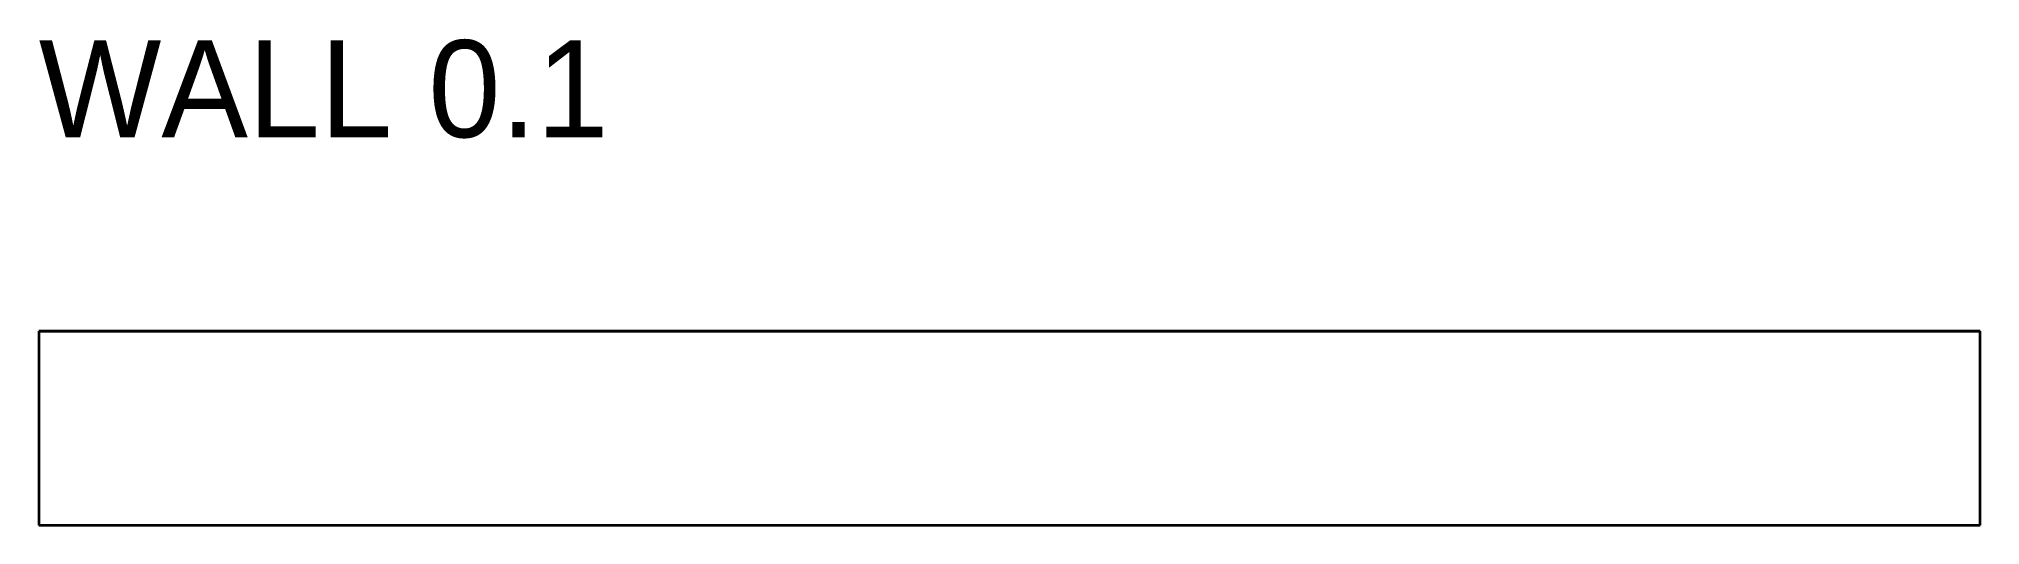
# Model space of a CAD drawing. Header units: metres. Extents: x 0 to 0.1, y 0 to 0.025.
import ezdxf

# ---------------------------------------------------------------- set-up
doc = ezdxf.new("R2010")
doc.units = ezdxf.units.M
doc.linetypes.add('DASHED', pattern=[1.524, 1.27, -0.254])
doc.layers.add('ANNO', color=3, linetype='Continuous')
doc.layers.add('WALLS', color=1, linetype='DASHED', lineweight=35)

msp = doc.modelspace()

# ---------------------------------------------------------------- linework, layer by layer
at = {"layer": 'WALLS'}
for p, q in [((0, 0.01), (0.1, 0.01)), ((0, 0), (0.1, 0))]:
    msp.add_line(p, q, dxfattribs=at)
msp.add_lwpolyline([(0, 0), (0.1, 0), (0.1, 0.01), (0, 0.01)], close=True, dxfattribs=at)

# ---------------------------------------------------------------- texts
at = {"layer": 'ANNO'}
msp.add_text('WALL 0.1', height=0.005, dxfattribs=at).set_placement((0, 0.02))

doc.saveas('drawing.dxf')
